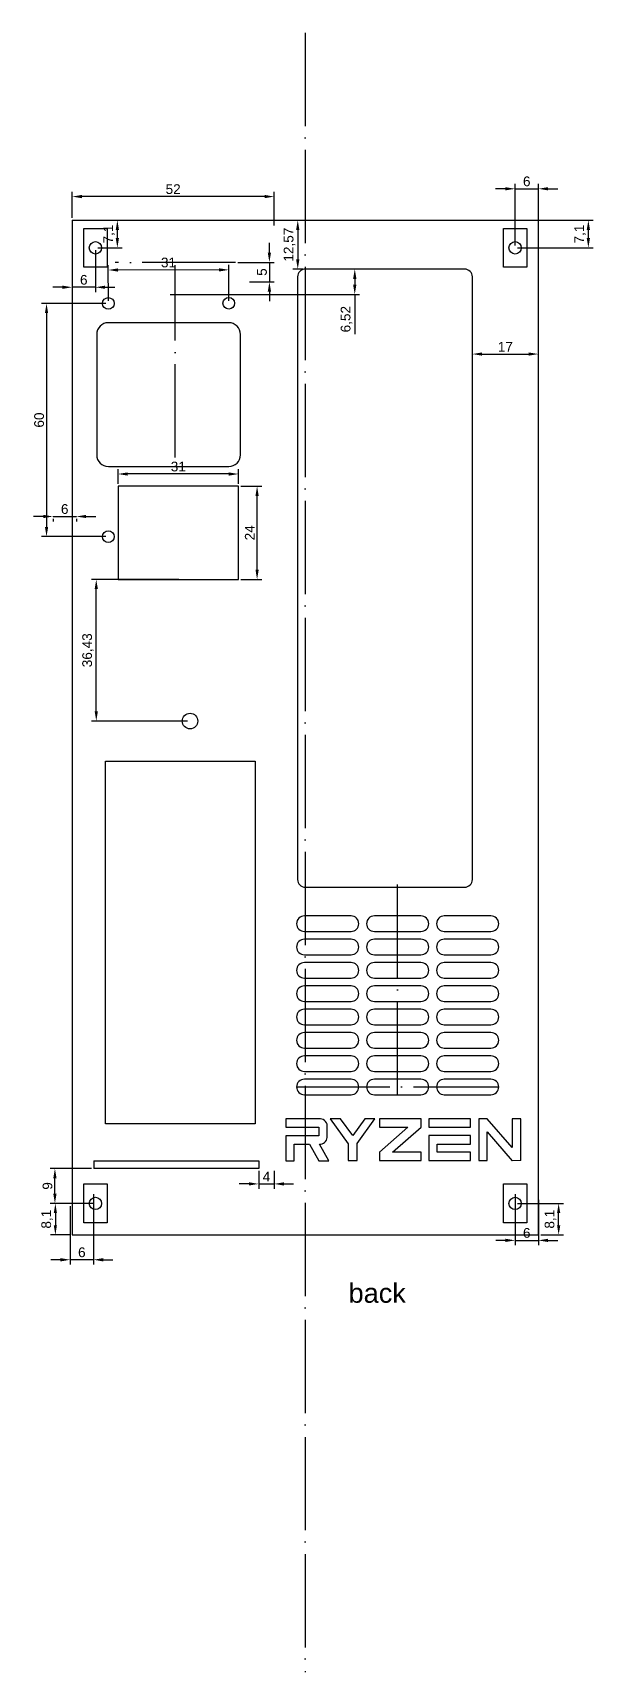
# Model space of a CAD drawing. Header units: millimetres. Extents: x 1701 to 2471, y 1143 to 1726.
# Drawn here: x 1700.5 to 1844.8, y 1143.4 to 1565.1 of the extents above; entities that cross this region are included whole.
import ezdxf

# ---------------------------------------------------------------- set-up
doc = ezdxf.new("R2010")
doc.units = ezdxf.units.MM
doc.linetypes.add('ACAD_ISO04W100', pattern=[30, 24, -3, 0, -3])
for name, color, linetype in [('discriptions', 40, 'Continuous'), ('marks', 12, 'Continuous'), ('matx', 102, 'Continuous'), ('matx-3', 50, 'Continuous'), ('middleline', 8, 'ACAD_ISO04W100')]:
    doc.layers.add(name, color=color, linetype=linetype)
doc.styles.get("Standard").update_dxf_attribs({"font": 'arial.ttf'})
doc.dimstyles.new('ISO-25', dxfattribs={"dimtxt": 2.5, "dimasz": 2.5, "dimexe": 1.25, "dimexo": 0.625, "dimtad": 1, "dimtxsty": 'Standard', "dimcen": 2.5, "dimadec": 0, "dimazin": 0, "dimtfac": 1, "dimtmove": 0, "dimatfit": 3, "dimfxl": 1, "dimarcsym": 0})

# ---------------------------------------------------------------- blocks, each defined once
blk = doc.blocks.new('*D12')
at = {"layer": 'Defpoints', "color": 0, "transparency": 16777216}
for p in [(1715.66, 1516.84), (1722.3, 1516.84), (1716.66, 1509.74)]:
    blk.add_point(p, dxfattribs=at)
at = {"layer": 'marks', "color": 0, "lineweight": -2, "transparency": 16777216}
for p, q in [((1716.29, 1516.84), (1723.55, 1516.84)), ((1722.3, 1512.24), (1722.3, 1514.34)), ((1717.29, 1509.74), (1723.55, 1509.74))]:
    blk.add_line(p, q, dxfattribs=at)
at = {"layer": 'marks', "color": 0, "transparency": 16777216}
for points in [[(1721.88, 1514.34), (1722.72, 1514.34), (1722.3, 1516.84)], [(1721.88, 1512.24), (1722.72, 1512.24), (1722.3, 1509.74)]]:
    blk.add_solid(points, dxfattribs=at)
at = {"layer": 'marks', "color": 0, "transparency": 16777216, "insert": (1720.17, 1513.29), "char_height": 2.5, "attachment_point": 5, "rotation": 90}
blk.add_mtext('7,1', dxfattribs=at)
blk = doc.blocks.new('*D13')
at = {"layer": 'Defpoints', "color": 0, "transparency": 16777216}
for p in [(1710.66, 1509.84), (1716.66, 1509.74), (1710.66, 1499.6)]:
    blk.add_point(p, dxfattribs=at)
at = {"layer": 'marks', "color": 0, "lineweight": -2, "transparency": 16777216}
for p, q in [((1710.66, 1509.22), (1710.66, 1498.35)), ((1716.66, 1509.12), (1716.66, 1498.35)), ((1708.16, 1499.6), (1705.66, 1499.6)), ((1716.66, 1499.6), (1710.66, 1499.6)), ((1719.16, 1499.6), (1721.66, 1499.6))]:
    blk.add_line(p, q, dxfattribs=at)
at = {"layer": 'marks', "color": 0, "transparency": 16777216}
for points in [[(1708.16, 1500.02), (1708.16, 1499.19), (1710.66, 1499.6)], [(1719.16, 1500.02), (1719.16, 1499.19), (1716.66, 1499.6)]]:
    blk.add_solid(points, dxfattribs=at)
at = {"layer": 'marks', "color": 0, "transparency": 16777216, "insert": (1713.66, 1501.5), "char_height": 2.5, "attachment_point": 5}
blk.add_mtext('6', dxfattribs=at)
blk = doc.blocks.new('*D14')
at = {"layer": 'Defpoints', "color": 0, "transparency": 16777216}
for p in [(1716.16, 1266.94), (1710.16, 1263.84), (1710.16, 1249.45)]:
    blk.add_point(p, dxfattribs=at)
at = {"layer": 'marks', "color": 0, "lineweight": -2, "transparency": 16777216}
for p, q in [((1716.16, 1266.32), (1716.16, 1248.2)), ((1710.16, 1263.22), (1710.16, 1248.2)), ((1707.66, 1249.45), (1705.16, 1249.45)), ((1716.16, 1249.45), (1710.16, 1249.45)), ((1718.66, 1249.45), (1721.16, 1249.45))]:
    blk.add_line(p, q, dxfattribs=at)
at = {"layer": 'marks', "color": 0, "transparency": 16777216}
for points in [[(1707.66, 1249.87), (1707.66, 1249.03), (1710.16, 1249.45)], [(1718.66, 1249.87), (1718.66, 1249.03), (1716.16, 1249.45)]]:
    blk.add_solid(points, dxfattribs=at)
at = {"layer": 'marks', "color": 0, "transparency": 16777216, "insert": (1713.16, 1251.35), "char_height": 2.5, "attachment_point": 5}
blk.add_mtext('6', dxfattribs=at)
blk = doc.blocks.new('*D15')
at = {"layer": 'Defpoints', "color": 0, "transparency": 16777216}
for p in [(1716.66, 1263.94), (1706.35, 1255.84), (1710.66, 1255.84)]:
    blk.add_point(p, dxfattribs=at)
at = {"layer": 'marks', "color": 0, "lineweight": -2, "transparency": 16777216}
for p, q in [((1716.04, 1263.94), (1705.1, 1263.94)), ((1706.35, 1261.44), (1706.35, 1258.34)), ((1710.04, 1255.84), (1705.1, 1255.84))]:
    blk.add_line(p, q, dxfattribs=at)
at = {"layer": 'marks', "color": 0, "transparency": 16777216}
for points in [[(1705.93, 1261.44), (1706.76, 1261.44), (1706.35, 1263.94)], [(1705.93, 1258.34), (1706.76, 1258.34), (1706.35, 1255.84)]]:
    blk.add_solid(points, dxfattribs=at)
at = {"layer": 'marks', "color": 0, "transparency": 16777216, "insert": (1704.22, 1259.89), "char_height": 2.5, "attachment_point": 5, "rotation": 90}
blk.add_mtext('8,1', dxfattribs=at)
blk = doc.blocks.new('*D16')
at = {"layer": 'Defpoints', "color": 0, "transparency": 16777216}
for p in [(1824.67, 1266.94), (1830.66, 1265.45), (1830.66, 1254.44)]:
    blk.add_point(p, dxfattribs=at)
at = {"layer": 'marks', "color": 0, "lineweight": -2, "transparency": 16777216}
for p, q in [((1824.67, 1266.32), (1824.67, 1253.19)), ((1830.66, 1264.83), (1830.66, 1253.19)), ((1822.17, 1254.44), (1819.67, 1254.44)), ((1824.67, 1254.44), (1830.66, 1254.44)), ((1833.16, 1254.44), (1835.66, 1254.44))]:
    blk.add_line(p, q, dxfattribs=at)
at = {"layer": 'marks', "color": 0, "transparency": 16777216}
for points in [[(1822.17, 1254.86), (1822.17, 1254.02), (1824.67, 1254.44)], [(1833.16, 1254.86), (1833.16, 1254.02), (1830.66, 1254.44)]]:
    blk.add_solid(points, dxfattribs=at)
at = {"layer": 'marks', "color": 0, "transparency": 16777216, "insert": (1827.66, 1256.34), "char_height": 2.5, "attachment_point": 5}
blk.add_mtext('6', dxfattribs=at)
blk = doc.blocks.new('*D17')
at = {"layer": 'Defpoints', "color": 0, "transparency": 16777216}
for p in [(1824.67, 1263.94), (1835.87, 1263.94), (1830.66, 1255.84)]:
    blk.add_point(p, dxfattribs=at)
at = {"layer": 'marks', "color": 0, "lineweight": -2, "transparency": 16777216}
for p, q in [((1825.29, 1263.94), (1837.12, 1263.94)), ((1835.87, 1258.34), (1835.87, 1261.44)), ((1831.29, 1255.84), (1837.12, 1255.84))]:
    blk.add_line(p, q, dxfattribs=at)
at = {"layer": 'marks', "color": 0, "transparency": 16777216}
for points in [[(1835.46, 1261.44), (1836.29, 1261.44), (1835.87, 1263.94)], [(1835.46, 1258.34), (1836.29, 1258.34), (1835.87, 1255.84)]]:
    blk.add_solid(points, dxfattribs=at)
at = {"layer": 'marks', "color": 0, "transparency": 16777216, "insert": (1833.75, 1259.89), "char_height": 2.5, "attachment_point": 5, "rotation": 90}
blk.add_mtext('8,1', dxfattribs=at)
blk = doc.blocks.new('*D18')
at = {"layer": 'Defpoints', "color": 0, "transparency": 16777216}
for p in [(1820.66, 1516.84), (1843.52, 1516.84), (1824.66, 1509.74)]:
    blk.add_point(p, dxfattribs=at)
at = {"layer": 'marks', "color": 0, "lineweight": -2, "transparency": 16777216}
for p, q in [((1821.29, 1516.84), (1844.77, 1516.84)), ((1843.52, 1512.24), (1843.52, 1514.34)), ((1825.29, 1509.74), (1844.77, 1509.74))]:
    blk.add_line(p, q, dxfattribs=at)
at = {"layer": 'marks', "color": 0, "transparency": 16777216}
for points in [[(1843.1, 1514.34), (1843.94, 1514.34), (1843.52, 1516.84)], [(1843.1, 1512.24), (1843.94, 1512.24), (1843.52, 1509.74)]]:
    blk.add_solid(points, dxfattribs=at)
at = {"layer": 'marks', "color": 0, "transparency": 16777216, "insert": (1841.39, 1513.29), "char_height": 2.5, "attachment_point": 5, "rotation": 90}
blk.add_mtext('7,1', dxfattribs=at)
blk = doc.blocks.new('*D19')
at = {"layer": 'Defpoints', "color": 0, "transparency": 16777216}
for p in [(1830.66, 1524.93), (1824.66, 1509.74), (1830.66, 1504.84)]:
    blk.add_point(p, dxfattribs=at)
at = {"layer": 'marks', "color": 0, "lineweight": -2, "transparency": 16777216}
for p, q in [((1822.16, 1524.93), (1819.66, 1524.93)), ((1824.66, 1510.37), (1824.66, 1526.18)), ((1824.66, 1524.93), (1830.66, 1524.93)), ((1830.66, 1505.47), (1830.66, 1526.18)), ((1833.16, 1524.93), (1835.66, 1524.93))]:
    blk.add_line(p, q, dxfattribs=at)
at = {"layer": 'marks', "color": 0, "transparency": 16777216}
for points in [[(1822.16, 1525.35), (1822.16, 1524.52), (1824.66, 1524.93)], [(1833.16, 1525.35), (1833.16, 1524.52), (1830.66, 1524.93)]]:
    blk.add_solid(points, dxfattribs=at)
at = {"layer": 'marks', "color": 0, "transparency": 16777216, "insert": (1827.66, 1526.83), "char_height": 2.5, "attachment_point": 5}
blk.add_mtext('6', dxfattribs=at)
blk = doc.blocks.new('*D35')
at = {"layer": 'Defpoints', "color": 0, "transparency": 16777216}
for p in [(1710.66, 1522.93), (1710.66, 1516.84), (1762.67, 1514.84)]:
    blk.add_point(p, dxfattribs=at)
at = {"layer": 'marks', "color": 0, "lineweight": -2, "transparency": 16777216}
for p, q in [((1710.66, 1517.47), (1710.66, 1524.18)), ((1760.17, 1522.93), (1713.16, 1522.93)), ((1762.67, 1515.47), (1762.67, 1524.18))]:
    blk.add_line(p, q, dxfattribs=at)
at = {"layer": 'marks', "color": 0, "transparency": 16777216}
for points in [[(1713.16, 1523.35), (1713.16, 1522.51), (1710.66, 1522.93)], [(1760.17, 1523.35), (1760.17, 1522.51), (1762.67, 1522.93)]]:
    blk.add_solid(points, dxfattribs=at)
at = {"layer": 'marks', "color": 0, "transparency": 16777216, "insert": (1736.66, 1524.83), "char_height": 2.5, "attachment_point": 5}
blk.add_mtext('52', dxfattribs=at)
blk = doc.blocks.new('*D36')
at = {"layer": 'Defpoints', "color": 0, "transparency": 16777216}
for p in [(1768.73, 1516.84), (1768.73, 1504.27), (1770.66, 1504.27)]:
    blk.add_point(p, dxfattribs=at)
at = {"layer": 'marks', "color": 0, "lineweight": -2, "transparency": 16777216}
for p, q in [((1768.73, 1514.34), (1768.73, 1506.77)), ((1769.36, 1516.84), (1769.98, 1516.84)), ((1770.04, 1504.27), (1767.48, 1504.27))]:
    blk.add_line(p, q, dxfattribs=at)
at = {"layer": 'marks', "color": 0, "transparency": 16777216}
for points in [[(1768.31, 1514.34), (1769.15, 1514.34), (1768.73, 1516.84)], [(1768.31, 1506.77), (1769.15, 1506.77), (1768.73, 1504.27)]]:
    blk.add_solid(points, dxfattribs=at)
at = {"layer": 'marks', "color": 0, "transparency": 16777216, "insert": (1766.6, 1510.56), "char_height": 2.5, "attachment_point": 5, "rotation": 90}
blk.add_mtext('12,57', dxfattribs=at)
blk = doc.blocks.new('*D37')
at = {"layer": 'Defpoints', "color": 0, "transparency": 16777216}
for p in [(1813.66, 1482.42), (1830.66, 1482.42), (1830.66, 1478.49)]:
    blk.add_point(p, dxfattribs=at)
at = {"layer": 'marks', "color": 0, "lineweight": -2, "transparency": 16777216}
for p, q in [((1813.66, 1483.05), (1813.66, 1483.67)), ((1816.16, 1482.42), (1828.16, 1482.42)), ((1830.66, 1479.11), (1830.66, 1483.67))]:
    blk.add_line(p, q, dxfattribs=at)
at = {"layer": 'marks', "color": 0, "transparency": 16777216}
for points in [[(1816.16, 1482.84), (1816.16, 1482.01), (1813.66, 1482.42)], [(1828.16, 1482.84), (1828.16, 1482.01), (1830.66, 1482.42)]]:
    blk.add_solid(points, dxfattribs=at)
at = {"layer": 'marks', "color": 0, "transparency": 16777216, "insert": (1822.16, 1484.3), "char_height": 2.5, "attachment_point": 5}
blk.add_mtext('17', dxfattribs=at)
blk = doc.blocks.new('*D38')
at = {"layer": 'Defpoints', "color": 0, "transparency": 16777216}
for p in [(1783.4, 1504.27), (1735.29, 1497.75), (1783.4, 1497.75)]:
    blk.add_point(p, dxfattribs=at)
at = {"layer": 'marks', "color": 0, "lineweight": -2, "transparency": 16777216}
for p, q in [((1782.77, 1504.27), (1782.15, 1504.27)), ((1783.4, 1501.77), (1783.4, 1500.25)), ((1735.92, 1497.75), (1784.65, 1497.75)), ((1783.4, 1497.75), (1783.4, 1487.52))]:
    blk.add_line(p, q, dxfattribs=at)
at = {"layer": 'marks', "color": 0, "transparency": 16777216}
for points in [[(1782.98, 1501.77), (1783.82, 1501.77), (1783.4, 1504.27)], [(1782.98, 1500.25), (1783.82, 1500.25), (1783.4, 1497.75)]]:
    blk.add_solid(points, dxfattribs=at)
at = {"layer": 'marks', "color": 0, "transparency": 16777216, "insert": (1781.27, 1491.39), "char_height": 2.5, "attachment_point": 5, "rotation": 90}
blk.add_mtext('6,52', dxfattribs=at)
blk = doc.blocks.new('*D11')
at = {"layer": 'Defpoints', "color": 0, "transparency": 16777216}
for p in [(1705.75, 1440.64), (1711.75, 1440.64), (1711.75, 1440.64)]:
    blk.add_point(p, dxfattribs=at)
at = {"layer": 'marks', "color": 0, "lineweight": -2, "transparency": 16777216}
for p, q in [((1703.25, 1440.64), (1700.75, 1440.64)), ((1705.75, 1440.64), (1711.75, 1440.64)), ((1705.75, 1440.02), (1705.75, 1439.39)), ((1711.75, 1440.02), (1711.75, 1439.39)), ((1714.25, 1440.64), (1716.75, 1440.64))]:
    blk.add_line(p, q, dxfattribs=at)
at = {"layer": 'marks', "color": 0, "transparency": 16777216}
for points in [[(1703.25, 1441.06), (1703.25, 1440.23), (1705.75, 1440.64)], [(1714.25, 1441.06), (1714.25, 1440.23), (1711.75, 1440.64)]]:
    blk.add_solid(points, dxfattribs=at)
at = {"layer": 'marks', "color": 0, "transparency": 16777216, "insert": (1708.75, 1442.54), "char_height": 2.5, "attachment_point": 5}
blk.add_mtext('6', dxfattribs=at)
blk = doc.blocks.new('*D39')
at = {"layer": 'Defpoints', "color": 0, "transparency": 16777216}
for p in [(1719.98, 1495.45), (1704.07, 1435.45), (1719.98, 1435.45)]:
    blk.add_point(p, dxfattribs=at)
at = {"layer": 'marks', "color": 0, "lineweight": -2, "transparency": 16777216}
for p, q in [((1719.35, 1495.45), (1702.82, 1495.45)), ((1704.07, 1492.95), (1704.07, 1437.95)), ((1719.35, 1435.45), (1702.82, 1435.45))]:
    blk.add_line(p, q, dxfattribs=at)
at = {"layer": 'marks', "color": 0, "transparency": 16777216}
for points in [[(1703.66, 1492.95), (1704.49, 1492.95), (1704.07, 1495.45)], [(1703.66, 1437.95), (1704.49, 1437.95), (1704.07, 1435.45)]]:
    blk.add_solid(points, dxfattribs=at)
at = {"layer": 'marks', "color": 0, "transparency": 16777216, "insert": (1702.17, 1465.45), "char_height": 2.5, "attachment_point": 5, "rotation": 90}
blk.add_mtext('60', dxfattribs=at)
blk = doc.blocks.new('*D40')
at = {"layer": 'Defpoints', "color": 0, "transparency": 16777216}
for p in [(1719.97, 1504.04), (1719.98, 1495.45), (1750.98, 1495.49)]:
    blk.add_point(p, dxfattribs=at)
at = {"layer": 'marks', "color": 0, "lineweight": -2, "transparency": 16777216}
for p, q in [((1719.98, 1496.07), (1719.96, 1505.29)), ((1748.47, 1504.08), (1722.47, 1504.04)), ((1750.98, 1496.11), (1750.97, 1505.33))]:
    blk.add_line(p, q, dxfattribs=at)
at = {"layer": 'marks', "color": 0, "transparency": 16777216}
for points in [[(1722.46, 1504.46), (1722.47, 1503.63), (1719.97, 1504.04)], [(1748.47, 1504.49), (1748.47, 1503.66), (1750.97, 1504.08)]]:
    blk.add_solid(points, dxfattribs=at)
at = {"layer": 'marks', "color": 0, "transparency": 16777216, "insert": (1735.46, 1505.96), "char_height": 2.5, "attachment_point": 5, "rotation": 0.0727}
blk.add_mtext('31', dxfattribs=at)
blk = doc.blocks.new('*D41')
at = {"layer": 'Defpoints', "color": 0, "transparency": 16777216}
for p in [(1722.48, 1451.57), (1722.48, 1448.45), (1753.48, 1448.45)]:
    blk.add_point(p, dxfattribs=at)
at = {"layer": 'marks', "color": 0, "lineweight": -2, "transparency": 16777216}
for p, q in [((1722.48, 1449.07), (1722.48, 1452.82)), ((1750.98, 1451.57), (1724.98, 1451.57)), ((1753.48, 1449.07), (1753.48, 1452.82))]:
    blk.add_line(p, q, dxfattribs=at)
at = {"layer": 'marks', "color": 0, "transparency": 16777216}
for points in [[(1724.98, 1451.98), (1724.98, 1451.15), (1722.48, 1451.57)], [(1750.98, 1451.98), (1750.98, 1451.15), (1753.48, 1451.57)]]:
    blk.add_solid(points, dxfattribs=at)
at = {"layer": 'marks', "color": 0, "transparency": 16777216, "insert": (1737.98, 1453.47), "char_height": 2.5, "attachment_point": 5}
blk.add_mtext('31', dxfattribs=at)
blk = doc.blocks.new('*D42')
at = {"layer": 'Defpoints', "color": 0, "transparency": 16777216}
for p in [(1753.48, 1448.45), (1758.26, 1448.45), (1753.48, 1424.45)]:
    blk.add_point(p, dxfattribs=at)
at = {"layer": 'marks', "color": 0, "lineweight": -2, "transparency": 16777216}
for p, q in [((1754.1, 1448.45), (1759.51, 1448.45)), ((1758.26, 1426.95), (1758.26, 1445.95)), ((1754.1, 1424.45), (1759.51, 1424.45))]:
    blk.add_line(p, q, dxfattribs=at)
at = {"layer": 'marks', "color": 0, "transparency": 16777216}
for points in [[(1757.85, 1445.95), (1758.68, 1445.95), (1758.26, 1448.45)], [(1757.85, 1426.95), (1758.68, 1426.95), (1758.26, 1424.45)]]:
    blk.add_solid(points, dxfattribs=at)
at = {"layer": 'marks', "color": 0, "transparency": 16777216, "insert": (1756.38, 1436.45), "char_height": 2.5, "attachment_point": 5, "rotation": 90}
blk.add_mtext('24', dxfattribs=at)
blk = doc.blocks.new('*D43')
at = {"layer": 'Defpoints', "color": 0, "transparency": 16777216}
for p in [(1752.71, 1506.01), (1755.71, 1501), (1761.43, 1501)]:
    blk.add_point(p, dxfattribs=at)
at = {"layer": 'marks', "color": 0, "lineweight": -2, "transparency": 16777216}
for p, q in [((1761.43, 1508.51), (1761.43, 1511.01)), ((1753.34, 1506.01), (1762.68, 1506.01)), ((1761.43, 1506.01), (1761.43, 1501)), ((1756.33, 1501), (1762.68, 1501)), ((1761.43, 1498.5), (1761.43, 1496))]:
    blk.add_line(p, q, dxfattribs=at)
at = {"layer": 'marks', "color": 0, "transparency": 16777216}
for points in [[(1761.01, 1508.51), (1761.85, 1508.51), (1761.43, 1506.01)], [(1761.01, 1498.5), (1761.85, 1498.5), (1761.43, 1501)]]:
    blk.add_solid(points, dxfattribs=at)
at = {"layer": 'marks', "color": 0, "transparency": 16777216, "insert": (1759.53, 1503.51), "char_height": 2.5, "attachment_point": 5, "rotation": 90}
blk.add_mtext('5', dxfattribs=at)
blk = doc.blocks.new('*D20')
at = {"layer": 'Defpoints', "color": 0, "transparency": 16777216}
for p in [(1716.87, 1424.45), (1738.78, 1424.45), (1741.01, 1388.02)]:
    blk.add_point(p, dxfattribs=at)
at = {"layer": 'marks', "color": 0, "lineweight": -2, "transparency": 16777216}
for p, q in [((1738.15, 1424.45), (1715.62, 1424.45)), ((1716.87, 1390.52), (1716.87, 1421.95)), ((1740.38, 1388.02), (1715.62, 1388.02))]:
    blk.add_line(p, q, dxfattribs=at)
at = {"layer": 'marks', "color": 0, "transparency": 16777216}
for points in [[(1716.46, 1421.95), (1717.29, 1421.95), (1716.87, 1424.45)], [(1716.46, 1390.52), (1717.29, 1390.52), (1716.87, 1388.02)]]:
    blk.add_solid(points, dxfattribs=at)
at = {"layer": 'marks', "color": 0, "transparency": 16777216, "insert": (1714.75, 1406.23), "char_height": 2.5, "attachment_point": 5, "rotation": 90}
blk.add_mtext('36,43', dxfattribs=at)
blk = doc.blocks.new('*D21')
at = {"layer": 'Defpoints', "color": 0, "transparency": 16777216}
for p in [(1706.23, 1272.94), (1716.28, 1272.94), (1716.66, 1263.94)]:
    blk.add_point(p, dxfattribs=at)
at = {"layer": 'marks', "color": 0, "lineweight": -2, "transparency": 16777216}
for p, q in [((1715.65, 1272.94), (1704.98, 1272.94)), ((1706.23, 1266.44), (1706.23, 1270.44)), ((1716.04, 1263.94), (1704.98, 1263.94))]:
    blk.add_line(p, q, dxfattribs=at)
at = {"layer": 'marks', "color": 0, "transparency": 16777216}
for points in [[(1705.81, 1270.44), (1706.65, 1270.44), (1706.23, 1272.94)], [(1705.81, 1266.44), (1706.65, 1266.44), (1706.23, 1263.94)]]:
    blk.add_solid(points, dxfattribs=at)
at = {"layer": 'marks', "color": 0, "transparency": 16777216, "insert": (1704.33, 1268.44), "char_height": 2.5, "attachment_point": 5, "rotation": 90}
blk.add_mtext('9', dxfattribs=at)
blk = doc.blocks.new('*D22')
at = {"layer": 'Defpoints', "color": 0, "transparency": 16777216}
for p in [(1758.67, 1272.94), (1762.67, 1272.94), (1762.67, 1268.96)]:
    blk.add_point(p, dxfattribs=at)
at = {"layer": 'marks', "color": 0, "lineweight": -2, "transparency": 16777216}
for p, q in [((1758.67, 1272.32), (1758.67, 1267.71)), ((1762.67, 1272.32), (1762.67, 1267.71)), ((1756.17, 1268.96), (1753.67, 1268.96)), ((1758.67, 1268.96), (1762.67, 1268.96)), ((1765.17, 1268.96), (1767.67, 1268.96))]:
    blk.add_line(p, q, dxfattribs=at)
at = {"layer": 'marks', "color": 0, "transparency": 16777216}
for points in [[(1756.17, 1269.38), (1756.17, 1268.55), (1758.67, 1268.96)], [(1765.17, 1269.38), (1765.17, 1268.55), (1762.67, 1268.96)]]:
    blk.add_solid(points, dxfattribs=at)
at = {"layer": 'marks', "color": 0, "transparency": 16777216, "insert": (1760.67, 1270.84), "char_height": 2.5, "attachment_point": 5}
blk.add_mtext('4', dxfattribs=at)
blk = doc.blocks.new('*U4')
at = {"layer": 'matx'}
for p, q in [((-8, 0), (-8, 0)), ((6, 2), (-6, 2)), ((8, 0), (8, 0)), ((-6, -2), (6, -2))]:
    blk.add_line(p, q, dxfattribs=at)
for centre, start, end in [((-6, 0), 90, 180), ((-6, 0), 180, 270), ((6, 0), 0, 90), ((6, 0), 270, 0)]:
    blk.add_arc(centre, 2, start, end, dxfattribs=at)
blk = doc.blocks.new('*U5')
at = {"layer": 'matx', "color": 0, "linetype": 'ByBlock', "lineweight": -2, "transparency": 16777216}
for p in [(0, 42), (18, 42), (36, 42), (0, 36), (18, 36), (36, 36), (0, 30), (18, 30), (36, 30), (0, 24), (18, 24), (36, 24), (0, 18), (18, 18), (36, 18), (0, 12), (18, 12), (36, 12), (0, 6), (18, 6), (36, 6), (0, 0), (18, 0), (36, 0)]:
    blk.add_blockref('*U4', p, dxfattribs=at)

msp = doc.modelspace()

# ---------------------------------------------------------------- linework, layer by layer
at = {"layer": 'marks'}
for points in [[(1713.661, 1504.741), (1713.661, 1514.741), (1719.661, 1514.741), (1719.661, 1504.741)], [(1821.661, 1504.741), (1821.661, 1514.741), (1827.661, 1514.741), (1827.661, 1504.741)], [(1713.661, 1258.941), (1713.661, 1268.941), (1719.661, 1268.941), (1719.661, 1258.941)], [(1821.666, 1258.944), (1821.666, 1268.944), (1827.666, 1268.944), (1827.666, 1258.944)]]:
    msp.add_lwpolyline(points, close=True, dxfattribs=at)
at = {"layer": 'matx'}
for p, q in [((1710.661, 1516.841), (1710.661, 1255.841)), ((1710.661, 1516.841), (1830.661, 1516.841)), ((1830.661, 1255.841), (1830.661, 1516.841)), ((1768.664, 1502.272), (1768.664, 1347.272)), ((1811.664, 1504.272), (1770.664, 1504.272)), ((1813.664, 1347.272), (1813.664, 1502.272)), ((1750.978, 1490.486), (1719.978, 1490.486)), ((1716.978, 1487.486), (1716.978, 1456.486)), ((1753.978, 1456.486), (1753.978, 1487.486)), ((1719.978, 1453.486), (1750.978, 1453.486)), ((1753.479, 1448.447), (1722.479, 1448.447)), ((1722.479, 1448.447), (1722.479, 1424.447)), ((1753.479, 1424.447), (1753.479, 1448.447)), ((1722.479, 1424.447), (1753.479, 1424.447)), ((1719.208, 1284.441), (1719.208, 1377.707)), ((1719.208, 1377.707), (1757.76, 1377.707)), ((1757.76, 1377.707), (1757.76, 1284.441)), ((1770.664, 1345.272), (1811.664, 1345.272)), ((1757.76, 1284.441), (1719.208, 1284.441)), ((1716.276, 1274.941), (1758.669, 1274.941)), ((1716.276, 1274.941), (1758.669, 1274.941)), ((1716.276, 1274.941), (1716.276, 1272.941)), ((1758.669, 1274.941), (1758.669, 1272.941)), ((1758.669, 1274.941), (1758.669, 1272.941)), ((1826.119, 1274.945), (1823.932, 1274.941)), ((1758.669, 1272.941), (1716.276, 1272.941)), ((1758.669, 1272.941), (1716.276, 1272.941)), ((1710.661, 1255.841), (1830.661, 1255.841))]:
    msp.add_line(p, q, dxfattribs=at)
at = {"layer": 'matx', "linetype": 'Continuous', "lineweight": 25}
for p, q in [((1774.173, 1285.736), (1765.659, 1285.736)), ((1765.659, 1285.736), (1765.659, 1283.519)), ((1765.659, 1283.519), (1774.173, 1283.519)), ((1774.173, 1283.519), (1774.173, 1281.367)), ((1776.331, 1280.872), (1776.331, 1283.985)), ((1779.757, 1285.736), (1777.028, 1285.736)), ((1777.028, 1285.736), (1781.728, 1279.267)), ((1782.88, 1281.437), (1779.757, 1285.736)), ((1785.953, 1285.736), (1782.88, 1281.437)), ((1784.008, 1279.328), (1788.589, 1285.736)), ((1788.589, 1285.736), (1785.953, 1285.736)), ((1800.457, 1285.736), (1789.737, 1285.736)), ((1789.737, 1285.736), (1789.737, 1283.519)), ((1789.737, 1283.519), (1797.09, 1283.519)), ((1797.09, 1283.519), (1789.737, 1277.121)), ((1793.104, 1277.121), (1800.457, 1283.519)), ((1800.457, 1283.519), (1800.457, 1285.736)), ((1813.183, 1285.736), (1802.428, 1285.736)), ((1802.428, 1285.736), (1802.428, 1283.519)), ((1802.428, 1283.519), (1813.183, 1283.519)), ((1813.183, 1283.519), (1813.183, 1285.736)), ((1817.511, 1285.736), (1815.32, 1285.736)), ((1815.32, 1285.736), (1815.32, 1274.945)), ((1823.932, 1278.357), (1817.511, 1285.736)), ((1817.511, 1274.945), (1817.511, 1282.32)), ((1817.511, 1282.32), (1823.932, 1274.941)), ((1826.119, 1285.736), (1823.932, 1285.736)), ((1823.932, 1285.736), (1823.932, 1278.357)), ((1826.119, 1274.945), (1826.119, 1285.736)), ((1774.173, 1281.367), (1765.659, 1281.367)), ((1765.659, 1281.367), (1765.659, 1274.941)), ((1767.843, 1274.941), (1767.843, 1279.214)), ((1767.843, 1279.214), (1771.731, 1279.214)), ((1771.731, 1279.214), (1774.173, 1274.941)), ((1776.741, 1274.941), (1774.299, 1279.214)), ((1781.728, 1279.267), (1781.728, 1274.945)), ((1784.008, 1274.945), (1784.008, 1279.328)), ((1813.183, 1281.437), (1802.428, 1281.437)), ((1802.428, 1281.437), (1802.428, 1274.945)), ((1804.601, 1277.121), (1804.601, 1279.214)), ((1804.601, 1279.214), (1813.183, 1279.214)), ((1813.183, 1279.214), (1813.183, 1281.437)), ((1765.659, 1274.941), (1767.843, 1274.941)), ((1774.173, 1274.941), (1776.741, 1274.941)), ((1781.728, 1274.945), (1784.008, 1274.945)), ((1789.737, 1277.121), (1789.737, 1274.945)), ((1789.737, 1274.945), (1800.457, 1274.945)), ((1800.457, 1277.121), (1793.104, 1277.121)), ((1800.457, 1274.945), (1800.457, 1277.121)), ((1802.428, 1274.945), (1813.183, 1274.945)), ((1813.183, 1277.121), (1804.601, 1277.121)), ((1813.183, 1274.945), (1813.183, 1277.121)), ((1815.32, 1274.945), (1817.511, 1274.945))]:
    msp.add_line(p, q, dxfattribs=at)
at = {"layer": 'matx', "color": 40, "true_color": 0xf8d731}
for centre in [(1716.661, 1509.741), (1824.661, 1509.741), (1716.661, 1263.941), (1824.666, 1263.944)]:
    msp.add_circle(centre, 1.6, dxfattribs=at)
at = {"layer": 'matx'}
for centre, radius in [((1719.976, 1495.448), 1.5), ((1750.979, 1495.487), 1.5), ((1719.976, 1435.452), 1.5), ((1741.005, 1388.016), 2)]:
    msp.add_circle(centre, radius, dxfattribs=at)
for centre, radius, start, end in [((1770.664, 1502.272), 2, 90, 180), ((1811.664, 1502.272), 2, 0, 90), ((1719.978, 1487.486), 3, 90, 180), ((1750.978, 1487.486), 3, 0, 90), ((1719.978, 1456.486), 3, 180, 270), ((1750.978, 1456.486), 3, 270, 0), ((1770.664, 1347.272), 2, 180, 270), ((1811.664, 1347.272), 2, 270, 0)]:
    msp.add_arc(centre, radius, start, end, dxfattribs=at)
at = {"layer": 'matx', "linetype": 'Continuous', "lineweight": 25}
for points in [[(1776.331, 1283.985), (1776.261, 1285.039), (1775.191, 1285.801), (1774.173, 1285.736)], [(1774.299, 1279.214), (1775.269, 1279.145), (1776.194, 1279.906), (1776.331, 1280.872)]]:
    msp.add_open_spline(points, degree=3, dxfattribs=at)
at = {"layer": 'matx-3', "color": 40, "true_color": 0xf8d731}
for p, q in [((1719.208, 1284.441), (1719.208, 1377.707)), ((1719.208, 1377.707), (1757.76, 1377.707)), ((1757.76, 1377.707), (1757.76, 1284.441)), ((1757.76, 1284.441), (1719.208, 1284.441))]:
    msp.add_line(p, q, dxfattribs=at)
msp.add_circle((1741.005, 1388.016), 2, dxfattribs=at)
at = {"layer": 'middleline'}
for p, q in [((1770.661, 1565.059), (1770.661, 1143.36)), ((1752.71, 1506.006), (1721.707, 1505.967)), ((1737.209, 1455.846), (1737.209, 1505.277)), ((1794.437, 1291.899), (1794.437, 1348.811)), ((1768.437, 1293.899), (1820.437, 1293.899))]:
    msp.add_line(p, q, dxfattribs=at)

# ---------------------------------------------------------------- block references
at = {"layer": 'matx'}
msp.add_blockref('*U5', (1776.437, 1293.899), dxfattribs=at)

# ---------------------------------------------------------------- texts
at = {"layer": 'discriptions', "insert": (1781.803, 1243.389), "char_height": 5, "attachment_point": 1}
msp.add_mtext_dynamic_manual_height_columns('back', width=44.73432, gutter_width=25, heights=[0], dxfattribs=at)

# ---------------------------------------------------------------- dimensions: what is measured, and where the dimension line sits
at = {"layer": 'marks'}
for base, p1, p2, angle, picture, middle in [((1830.661, 1524.933), (1824.661, 1509.741), (1830.661, 1504.841), 0, '*D19', (1827.661, 1526.834)), ((1710.6611, 1522.9288), (1762.6655, 1514.8415), (1710.6611, 1516.8415), 0, '*D35', (1736.6633, 1524.8302)), ((1722.299, 1516.841), (1716.661, 1509.741), (1715.661, 1516.841), 90, '*D12', (1720.171, 1513.291)), ((1768.731, 1504.272), (1768.731, 1516.841), (1770.664, 1504.272), 90, '*D36', (1766.603, 1510.557)), ((1843.52, 1516.841), (1824.661, 1509.741), (1820.661, 1516.841), 90, '*D18', (1841.393, 1513.291)), ((1710.661, 1499.603), (1716.661, 1509.741), (1710.661, 1509.841), 0, '*D13', (1713.661, 1501.504)), ((1761.43, 1501.005), (1752.71, 1506.006), (1755.709, 1501.005), 270, '*D43', (1759.533, 1503.505)), ((1783.399, 1497.755), (1783.399, 1504.272), (1735.292, 1497.755), 270, '*D38', (1781.271, 1491.389)), ((1830.661, 1482.423), (1813.664, 1482.423), (1830.661, 1478.488), 180, '*D37', (1822.162, 1484.303)), ((1722.479, 1451.567), (1753.479, 1448.447), (1722.479, 1448.447), 180, '*D41', (1737.979, 1453.469)), ((1758.264, 1448.447), (1753.479, 1424.447), (1753.479, 1448.447), 270, '*D42', (1756.384, 1436.447)), ((1711.752, 1440.642), (1705.754, 1440.642), (1711.752, 1440.642), 180, '*D11', (1708.753, 1442.544)), ((1716.875, 1424.447), (1741.005, 1388.016), (1738.775, 1424.447), 90, '*D20', (1714.747, 1406.231)), ((1706.23, 1272.941), (1716.661, 1263.941), (1716.276, 1272.941), 90, '*D21', (1704.328, 1268.441)), ((1762.666, 1268.964), (1758.669, 1272.941), (1762.666, 1272.941), 0, '*D22', (1760.667, 1270.839)), ((1830.6611, 1254.4408), (1824.6657, 1266.9443), (1830.6611, 1265.4543), 0, '*D16', (1827.6634, 1256.3422)), ((1706.347, 1255.841), (1716.661, 1263.941), (1710.661, 1255.841), 90, '*D15', (1704.219, 1259.891)), ((1835.874, 1263.944), (1830.661, 1255.841), (1824.666, 1263.944), 90, '*D17', (1833.747, 1259.893))]:
    dim = msp.add_linear_dim(base=base, p1=p1, p2=p2, angle=angle, dimstyle='ISO-25', dxfattribs=at)
    dim.commit()
    dim.dimension.update_dxf_attribs({"geometry": picture, "text_midpoint": middle})
dim = msp.add_aligned_dim(p1=(1750.979, 1495.487), p2=(1719.976, 1495.448), distance=-8.593, dimstyle='ISO-25', dxfattribs=at)
dim.commit()
dim.dimension.update_dxf_attribs({"geometry": '*D40', "text_midpoint": (1735.465, 1505.963)})
for base, p1, p2, angle, picture, middle in [((1704.073, 1435.452), (1719.976, 1495.448), (1719.976, 1435.452), 270, '*D39', (1704.073, 1465.45)), ((1710.161, 1249.45), (1716.161, 1266.941), (1710.161, 1263.841), 0, '*D14', (1713.161, 1249.45))]:
    dim = msp.add_linear_dim(base=base, p1=p1, p2=p2, angle=angle, dimstyle='ISO-25', dxfattribs=at)
    dim.commit()
    dim.dimension.update_dxf_attribs({"geometry": picture, "text_midpoint": middle, "dimtype": 160})

doc.saveas('drawing.dxf')
